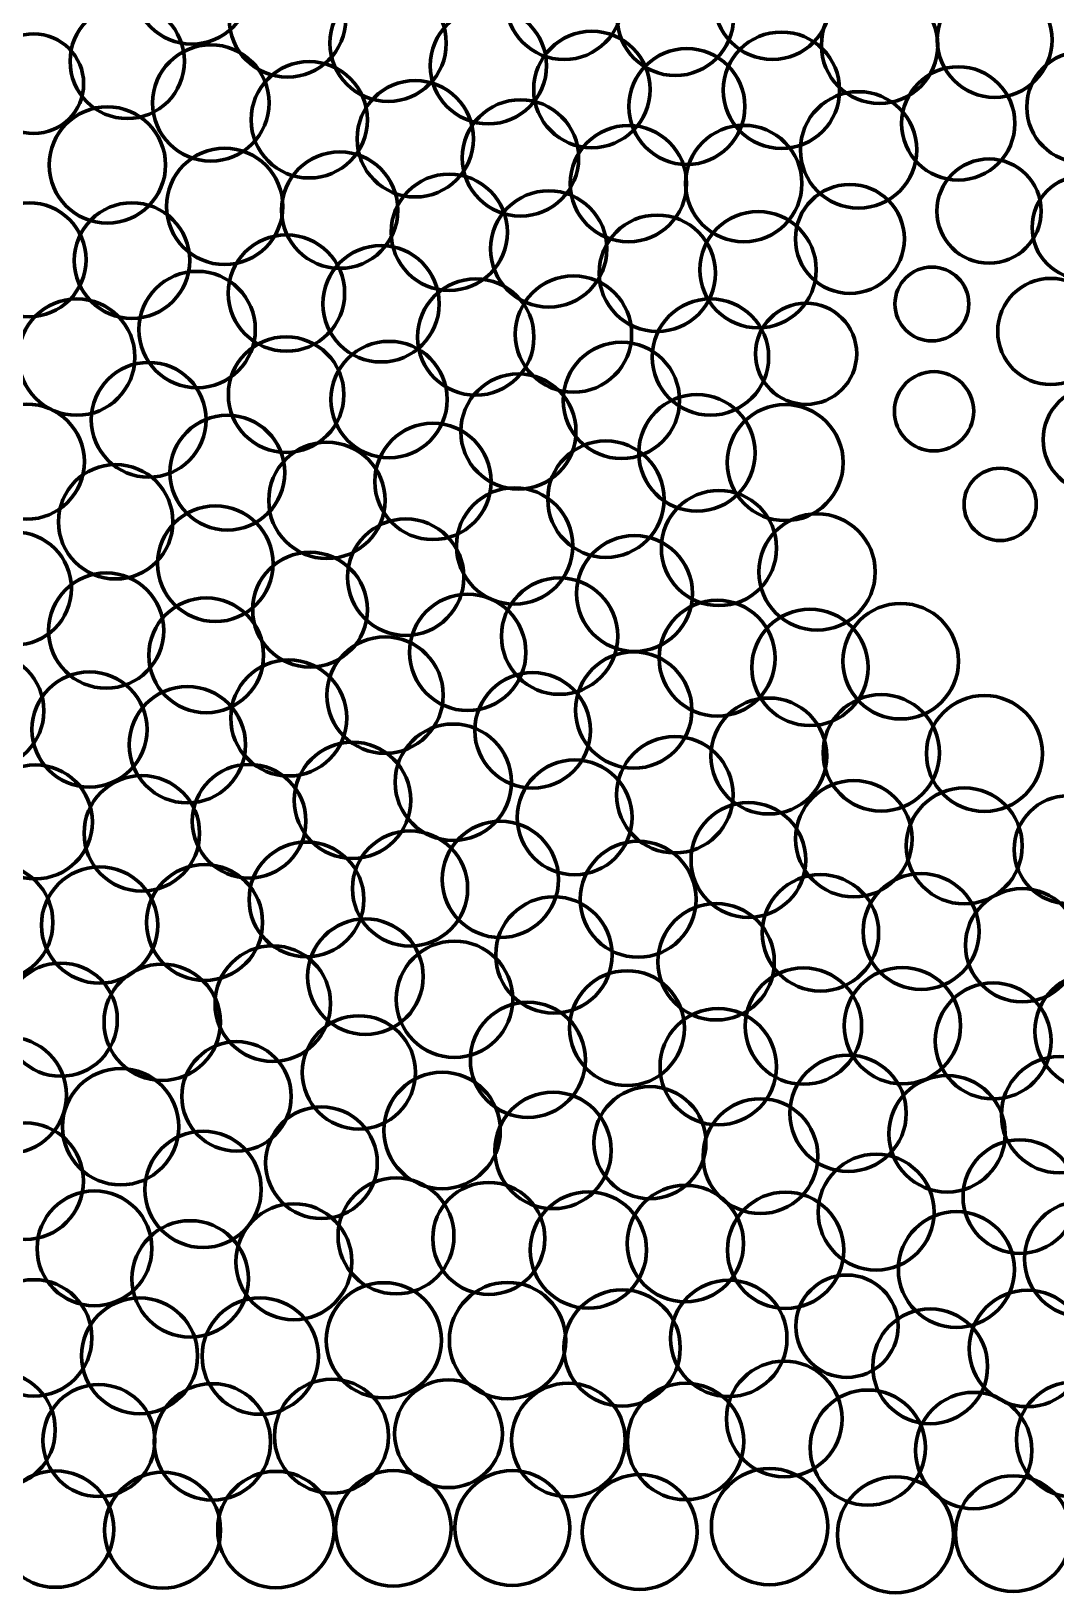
# Model space of a CAD drawing. Header units: inches. Extents: x 41 to 2959, y -2668 to -383.
# Drawn here: x 806 to 1166, y -2666 to -2118 of the extents above; entities that cross this region are included whole.
import ezdxf

# ---------------------------------------------------------------- set-up
doc = ezdxf.new("R2010")
doc.units = ezdxf.units.IN
doc.header["$MEASUREMENT"] = 0
doc.layers.add('Layer 1', color=7, linetype='Continuous')

# ---------------------------------------------------------------- blocks, each defined once
blk = doc.blocks.new('block 3')
at = {"layer": 'Layer 1', "color": 7, "lineweight": 70}
for points in [[(862.44, -2081.68), (873.72, -2081.68), (882.87, -2090.82), (882.87, -2102.11), (882.87, -2113.39), (873.72, -2122.54), (862.44, -2122.54), (851.16, -2122.54), (842.01, -2113.39), (842.01, -2102.11), (842.01, -2090.82), (851.16, -2081.68), (862.44, -2081.68)], [(993.15, -2087.13), (1004.43, -2087.13), (1013.58, -2096.28), (1013.58, -2107.56), (1013.58, -2118.84), (1004.43, -2127.99), (993.15, -2127.99), (981.86, -2127.99), (972.72, -2118.84), (972.72, -2107.56), (972.72, -2096.28), (981.86, -2087.13), (993.15, -2087.13)], [(1066.29, -2087.06), (1077.57, -2087.06), (1086.72, -2096.21), (1086.72, -2107.49), (1086.72, -2118.77), (1077.57, -2127.92), (1066.29, -2127.92), (1055.01, -2127.92), (1045.86, -2118.77), (1045.86, -2107.49), (1045.86, -2096.21), (1055.01, -2087.06), (1066.29, -2087.06)], [(896.01, -2093.32), (907.3, -2093.32), (916.44, -2102.46), (916.44, -2113.75), (916.44, -2125.03), (907.3, -2134.17), (896.01, -2134.17), (884.73, -2134.17), (875.58, -2125.03), (875.58, -2113.75), (875.58, -2102.46), (884.73, -2093.32), (896.01, -2093.32)], [(1032.21, -2092.74), (1043.49, -2092.74), (1052.64, -2101.89), (1052.64, -2113.17), (1052.64, -2124.45), (1043.49, -2133.6), (1032.21, -2133.6), (1020.93, -2133.6), (1011.78, -2124.45), (1011.78, -2113.17), (1011.78, -2101.89), (1020.93, -2092.74), (1032.21, -2092.74)], [(931.35, -2101.8), (942.63, -2101.8), (951.78, -2110.95), (951.78, -2122.23), (951.78, -2133.51), (942.63, -2142.66), (931.35, -2142.66), (920.07, -2142.66), (910.92, -2133.51), (910.92, -2122.23), (910.92, -2110.95), (920.07, -2101.8), (931.35, -2101.8)], [(1103.93, -2102.51), (1115.21, -2102.51), (1124.35, -2111.66), (1124.35, -2122.94), (1124.35, -2134.23), (1115.21, -2143.37), (1103.93, -2143.37), (1092.64, -2143.37), (1083.49, -2134.23), (1083.49, -2122.94), (1083.49, -2111.66), (1092.64, -2102.51), (1103.93, -2102.51)], [(1144.36, -2100.95), (1155.49, -2100.95), (1164.51, -2109.97), (1164.51, -2121.1), (1164.51, -2132.24), (1155.49, -2141.26), (1144.36, -2141.26), (1133.23, -2141.26), (1124.2, -2132.24), (1124.2, -2121.1), (1124.2, -2109.97), (1133.23, -2100.95), (1144.36, -2100.95)], [(839.75, -2108.5), (850.84, -2108.5), (859.83, -2117.5), (859.83, -2128.59), (859.83, -2139.68), (850.84, -2148.68), (839.75, -2148.68), (828.65, -2148.68), (819.66, -2139.68), (819.66, -2128.59), (819.66, -2117.5), (828.65, -2108.5), (839.75, -2108.5)], [(966.55, -2109.71), (977.84, -2109.71), (986.98, -2118.86), (986.98, -2130.14), (986.98, -2141.42), (977.84, -2150.57), (966.55, -2150.57), (955.27, -2150.57), (946.12, -2141.42), (946.12, -2130.14), (946.12, -2118.86), (955.27, -2109.71), (966.55, -2109.71)], [(806.94, -2118.99), (816.59, -2118.99), (824.42, -2126.82), (824.42, -2136.48), (824.42, -2146.13), (816.59, -2153.96), (806.94, -2153.96), (797.28, -2153.96), (789.45, -2146.13), (789.45, -2136.48), (789.45, -2126.82), (797.28, -2118.99), (806.94, -2118.99)], [(1002.9, -2118.06), (1014.18, -2118.06), (1023.33, -2127.21), (1023.33, -2138.49), (1023.33, -2149.78), (1014.18, -2158.92), (1002.9, -2158.92), (991.62, -2158.92), (982.47, -2149.78), (982.47, -2138.49), (982.47, -2127.21), (991.62, -2118.06), (1002.9, -2118.06)], [(1069.47, -2118.32), (1080.75, -2118.32), (1089.9, -2127.47), (1089.9, -2138.75), (1089.9, -2150.03), (1080.75, -2159.18), (1069.47, -2159.18), (1058.19, -2159.18), (1049.04, -2150.03), (1049.04, -2138.75), (1049.04, -2127.47), (1058.19, -2118.32), (1069.47, -2118.32)], [(869.09, -2122.8), (880.38, -2122.8), (889.52, -2131.94), (889.52, -2143.23), (889.52, -2154.51), (880.38, -2163.65), (869.09, -2163.65), (857.81, -2163.65), (848.66, -2154.51), (848.66, -2143.23), (848.66, -2131.94), (857.81, -2122.8), (869.09, -2122.8)], [(1036.27, -2124.12), (1047.51, -2124.12), (1056.63, -2133.23), (1056.63, -2144.48), (1056.63, -2155.73), (1047.51, -2164.84), (1036.27, -2164.84), (1025.02, -2164.84), (1015.91, -2155.73), (1015.91, -2144.48), (1015.91, -2133.23), (1025.02, -2124.12), (1036.27, -2124.12)], [(1175.11, -2125.19), (1185.86, -2125.19), (1194.58, -2133.91), (1194.58, -2144.66), (1194.58, -2155.42), (1185.86, -2164.13), (1175.11, -2164.13), (1164.35, -2164.13), (1155.64, -2155.42), (1155.64, -2144.66), (1155.64, -2133.91), (1164.35, -2125.19), (1175.11, -2125.19)], [(903.66, -2128.71), (914.94, -2128.71), (924.09, -2137.86), (924.09, -2149.14), (924.09, -2160.43), (914.94, -2169.57), (903.66, -2169.57), (892.37, -2169.57), (883.23, -2160.43), (883.23, -2149.14), (883.23, -2137.86), (892.37, -2128.71), (903.66, -2128.71)], [(1131.55, -2130.52), (1142.53, -2130.52), (1151.43, -2139.42), (1151.43, -2150.4), (1151.43, -2161.38), (1142.53, -2170.28), (1131.55, -2170.28), (1120.57, -2170.28), (1111.67, -2161.38), (1111.67, -2150.4), (1111.67, -2139.42), (1120.57, -2130.52), (1131.55, -2130.52)], [(940.87, -2135.38), (952.15, -2135.38), (961.3, -2144.53), (961.3, -2155.81), (961.3, -2167.1), (952.15, -2176.24), (940.87, -2176.24), (929.59, -2176.24), (920.44, -2167.1), (920.44, -2155.81), (920.44, -2144.53), (929.59, -2135.38), (940.87, -2135.38)], [(977.83, -2142.1), (989.11, -2142.1), (998.26, -2151.24), (998.26, -2162.53), (998.26, -2173.81), (989.11, -2182.95), (977.83, -2182.95), (966.55, -2182.95), (957.4, -2173.81), (957.4, -2162.53), (957.4, -2151.24), (966.55, -2142.1), (977.83, -2142.1)], [(1096.55, -2139.26), (1107.83, -2139.26), (1116.98, -2148.41), (1116.98, -2159.69), (1116.98, -2170.98), (1107.83, -2180.12), (1096.55, -2180.12), (1085.26, -2180.12), (1076.12, -2170.98), (1076.12, -2159.69), (1076.12, -2148.41), (1085.26, -2139.26), (1096.55, -2139.26)], [(832.76, -2144.57), (844.04, -2144.57), (853.19, -2153.72), (853.19, -2165), (853.19, -2176.28), (844.04, -2185.43), (832.76, -2185.43), (821.48, -2185.43), (812.33, -2176.28), (812.33, -2165), (812.33, -2153.72), (821.48, -2144.57), (832.76, -2144.57)], [(1015.73, -2151.12), (1027.01, -2151.12), (1036.16, -2160.27), (1036.16, -2171.55), (1036.16, -2182.83), (1027.01, -2191.97), (1015.73, -2191.97), (1004.44, -2191.97), (995.3, -2182.83), (995.3, -2171.55), (995.3, -2160.27), (1004.44, -2151.12), (1015.73, -2151.12)], [(1056.23, -2151.08), (1067.51, -2151.08), (1076.66, -2160.23), (1076.66, -2171.51), (1076.66, -2182.8), (1067.51, -2191.94), (1056.23, -2191.94), (1044.94, -2191.94), (1035.8, -2182.8), (1035.8, -2171.51), (1035.8, -2160.23), (1044.94, -2151.08), (1056.23, -2151.08)], [(873.96, -2159.09), (885.24, -2159.09), (894.39, -2168.24), (894.39, -2179.52), (894.39, -2190.8), (885.24, -2199.95), (873.96, -2199.95), (862.67, -2199.95), (853.53, -2190.8), (853.53, -2179.52), (853.53, -2168.24), (862.67, -2159.09), (873.96, -2159.09)], [(914.36, -2160.42), (925.64, -2160.42), (934.78, -2169.57), (934.78, -2180.85), (934.78, -2192.14), (925.64, -2201.28), (914.36, -2201.28), (903.08, -2201.28), (893.93, -2192.14), (893.93, -2180.85), (893.93, -2169.57), (903.08, -2160.42), (914.36, -2160.42)], [(1142.36, -2162.89), (1152.47, -2162.89), (1160.67, -2171.08), (1160.67, -2181.2), (1160.67, -2191.31), (1152.47, -2199.5), (1142.36, -2199.5), (1132.25, -2199.5), (1124.06, -2191.31), (1124.06, -2181.2), (1124.06, -2171.08), (1132.25, -2162.89), (1142.36, -2162.89)], [(952.82, -2168.19), (964.1, -2168.19), (973.25, -2177.34), (973.25, -2188.62), (973.25, -2199.9), (964.1, -2209.05), (952.82, -2209.05), (941.53, -2209.05), (932.39, -2199.9), (932.39, -2188.62), (932.39, -2177.34), (941.53, -2168.19), (952.82, -2168.19)], [(1175.65, -2168.73), (1185.69, -2168.73), (1193.82, -2176.86), (1193.82, -2186.9), (1193.82, -2196.93), (1185.69, -2205.07), (1175.65, -2205.07), (1165.61, -2205.07), (1157.48, -2196.93), (1157.48, -2186.9), (1157.48, -2176.86), (1165.61, -2168.73), (1175.65, -2168.73)], [(987.75, -2174.05), (999.04, -2174.05), (1008.18, -2183.2), (1008.18, -2194.48), (1008.18, -2205.76), (999.04, -2214.91), (987.75, -2214.91), (976.47, -2214.91), (967.32, -2205.76), (967.32, -2194.48), (967.32, -2183.2), (976.47, -2174.05), (987.75, -2174.05)], [(1093.5, -2171.82), (1104.06, -2171.82), (1112.63, -2180.39), (1112.63, -2190.95), (1112.63, -2201.52), (1104.06, -2210.08), (1093.5, -2210.08), (1082.94, -2210.08), (1074.37, -2201.52), (1074.37, -2190.95), (1074.37, -2180.39), (1082.94, -2171.82), (1093.5, -2171.82)], [(805.25, -2178.26), (816.31, -2178.26), (825.27, -2187.23), (825.27, -2198.28), (825.27, -2209.34), (816.31, -2218.3), (805.25, -2218.3), (794.2, -2218.3), (785.23, -2209.34), (785.23, -2198.28), (785.23, -2187.23), (794.2, -2178.26), (805.25, -2178.26)], [(841.4, -2178.26), (852.61, -2178.26), (861.69, -2187.34), (861.69, -2198.55), (861.69, -2209.76), (852.61, -2218.85), (841.4, -2218.85), (830.2, -2218.85), (821.11, -2209.76), (821.11, -2198.55), (821.11, -2187.34), (830.2, -2178.26), (841.4, -2178.26)], [(1061.26, -2181.33), (1072.54, -2181.33), (1081.69, -2190.48), (1081.69, -2201.76), (1081.69, -2213.04), (1072.54, -2222.19), (1061.26, -2222.19), (1049.98, -2222.19), (1040.83, -2213.04), (1040.83, -2201.76), (1040.83, -2190.48), (1049.98, -2181.33), (1061.26, -2181.33)], [(1025.86, -2182.58), (1037.14, -2182.58), (1046.29, -2191.72), (1046.29, -2203.01), (1046.29, -2214.29), (1037.14, -2223.44), (1025.86, -2223.44), (1014.58, -2223.44), (1005.43, -2214.29), (1005.43, -2203.01), (1005.43, -2191.72), (1014.58, -2182.58), (1025.86, -2182.58)], [(895.65, -2189.56), (906.94, -2189.56), (916.08, -2198.7), (916.08, -2209.98), (916.08, -2221.27), (906.94, -2230.41), (895.65, -2230.41), (884.37, -2230.41), (875.22, -2221.27), (875.22, -2209.98), (875.22, -2198.7), (884.37, -2189.56), (895.65, -2189.56)], [(928.87, -2193.31), (940.15, -2193.31), (949.3, -2202.45), (949.3, -2213.74), (949.3, -2225.02), (940.15, -2234.17), (928.87, -2234.17), (917.59, -2234.17), (908.44, -2225.02), (908.44, -2213.74), (908.44, -2202.45), (917.59, -2193.31), (928.87, -2193.31)], [(864.28, -2202.35), (875.56, -2202.35), (884.71, -2211.5), (884.71, -2222.79), (884.71, -2234.07), (875.56, -2243.21), (864.28, -2243.21), (853, -2243.21), (843.85, -2234.07), (843.85, -2222.79), (843.85, -2211.5), (853, -2202.35), (864.28, -2202.35)], [(996.45, -2203.94), (1007.73, -2203.94), (1016.87, -2213.09), (1016.87, -2224.37), (1016.87, -2235.65), (1007.73, -2244.8), (996.45, -2244.8), (985.16, -2244.8), (976.02, -2235.65), (976.02, -2224.37), (976.02, -2213.09), (985.16, -2203.94), (996.45, -2203.94)], [(1122.29, -2200.83), (1129.46, -2200.83), (1135.26, -2206.64), (1135.26, -2213.8), (1135.26, -2220.96), (1129.46, -2226.77), (1122.29, -2226.77), (1115.13, -2226.77), (1109.32, -2220.96), (1109.32, -2213.8), (1109.32, -2206.64), (1115.13, -2200.83), (1122.29, -2200.83)], [(962.13, -2204.99), (973.41, -2204.99), (982.56, -2214.13), (982.56, -2225.42), (982.56, -2236.7), (973.41, -2245.84), (962.13, -2245.84), (950.85, -2245.84), (941.7, -2236.7), (941.7, -2225.42), (941.7, -2214.13), (950.85, -2204.99), (962.13, -2204.99)], [(1164.05, -2204.8), (1174.35, -2204.8), (1182.69, -2213.15), (1182.69, -2223.45), (1182.69, -2233.75), (1174.35, -2242.1), (1164.05, -2242.1), (1153.75, -2242.1), (1145.4, -2233.75), (1145.4, -2223.45), (1145.4, -2213.15), (1153.75, -2204.8), (1164.05, -2204.8)], [(822.01, -2212.04), (833.29, -2212.04), (842.44, -2221.18), (842.44, -2232.46), (842.44, -2243.75), (833.29, -2252.89), (822.01, -2252.89), (810.73, -2252.89), (801.58, -2243.75), (801.58, -2232.46), (801.58, -2221.18), (810.73, -2212.04), (822.01, -2212.04)], [(1044.54, -2212), (1055.82, -2212), (1064.97, -2221.15), (1064.97, -2232.43), (1064.97, -2243.71), (1055.82, -2252.86), (1044.54, -2252.86), (1033.26, -2252.86), (1024.11, -2243.71), (1024.11, -2232.43), (1024.11, -2221.15), (1033.26, -2212), (1044.54, -2212)], [(1078.13, -2213.53), (1087.94, -2213.53), (1095.89, -2221.48), (1095.89, -2231.29), (1095.89, -2241.1), (1087.94, -2249.05), (1078.13, -2249.05), (1068.32, -2249.05), (1060.37, -2241.1), (1060.37, -2231.29), (1060.37, -2221.48), (1068.32, -2213.53), (1078.13, -2213.53)], [(895.53, -2225.33), (906.74, -2225.33), (915.82, -2234.41), (915.82, -2245.62), (915.82, -2256.83), (906.74, -2265.91), (895.53, -2265.91), (884.32, -2265.91), (875.24, -2256.83), (875.24, -2245.62), (875.24, -2234.41), (884.32, -2225.33), (895.53, -2225.33)], [(931.68, -2226.93), (942.96, -2226.93), (952.11, -2236.08), (952.11, -2247.36), (952.11, -2258.65), (942.96, -2267.79), (931.68, -2267.79), (920.4, -2267.79), (911.25, -2258.65), (911.25, -2247.36), (911.25, -2236.08), (920.4, -2226.93), (931.68, -2226.93)], [(1013.28, -2227.22), (1024.56, -2227.22), (1033.71, -2236.37), (1033.71, -2247.65), (1033.71, -2258.93), (1024.56, -2268.08), (1013.28, -2268.08), (1002, -2268.08), (992.85, -2258.93), (992.85, -2247.65), (992.85, -2236.37), (1002, -2227.22), (1013.28, -2227.22)], [(847.28, -2234.31), (858.41, -2234.31), (867.44, -2243.33), (867.44, -2254.46), (867.44, -2265.59), (858.41, -2274.62), (847.28, -2274.62), (836.15, -2274.62), (827.13, -2265.59), (827.13, -2254.46), (827.13, -2243.33), (836.15, -2234.31), (847.28, -2234.31)], [(977.1, -2238.36), (988.27, -2238.36), (997.32, -2247.42), (997.32, -2258.59), (997.32, -2269.76), (988.27, -2278.81), (977.1, -2278.81), (965.93, -2278.81), (956.87, -2269.76), (956.87, -2258.59), (956.87, -2247.42), (965.93, -2238.36), (977.1, -2238.36)], [(1123.04, -2237.54), (1130.73, -2237.54), (1136.97, -2243.77), (1136.97, -2251.46), (1136.97, -2259.16), (1130.73, -2265.39), (1123.04, -2265.39), (1115.35, -2265.39), (1109.11, -2259.16), (1109.11, -2251.46), (1109.11, -2243.77), (1115.35, -2237.54), (1123.04, -2237.54)], [(1039.8, -2245.64), (1051.08, -2245.64), (1060.23, -2254.79), (1060.23, -2266.07), (1060.23, -2277.36), (1051.08, -2286.51), (1039.8, -2286.51), (1028.52, -2286.51), (1019.37, -2277.36), (1019.37, -2266.07), (1019.37, -2254.79), (1028.52, -2245.64), (1039.8, -2245.64)], [(1180.1, -2242.71), (1190.44, -2242.71), (1198.82, -2251.09), (1198.82, -2261.43), (1198.82, -2271.76), (1190.44, -2280.14), (1180.1, -2280.14), (1169.77, -2280.14), (1161.39, -2271.76), (1161.39, -2261.43), (1161.39, -2251.09), (1169.77, -2242.71), (1180.1, -2242.71)], [(804.46, -2248.95), (815.63, -2248.95), (824.68, -2258), (824.68, -2269.17), (824.68, -2280.34), (815.63, -2289.39), (804.46, -2289.39), (793.29, -2289.39), (784.24, -2280.34), (784.24, -2269.17), (784.24, -2258), (793.29, -2248.95), (804.46, -2248.95)], [(874.91, -2252.86), (886.04, -2252.86), (895.06, -2261.89), (895.06, -2273.02), (895.06, -2284.15), (886.04, -2293.17), (874.91, -2293.17), (863.78, -2293.17), (854.75, -2284.15), (854.75, -2273.02), (854.75, -2261.89), (863.78, -2252.86), (874.91, -2252.86)], [(1070.8, -2249.15), (1082.05, -2249.15), (1091.16, -2258.27), (1091.16, -2269.51), (1091.16, -2280.76), (1082.05, -2289.87), (1070.8, -2289.87), (1059.56, -2289.87), (1050.44, -2280.76), (1050.44, -2269.51), (1050.44, -2258.27), (1059.56, -2249.15), (1070.8, -2249.15)], [(947.09, -2255.68), (958.38, -2255.68), (967.52, -2264.83), (967.52, -2276.11), (967.52, -2287.39), (958.38, -2296.54), (947.09, -2296.54), (935.81, -2296.54), (926.66, -2287.39), (926.66, -2276.11), (926.66, -2264.83), (935.81, -2255.68), (947.09, -2255.68)], [(909.85, -2262.34), (921.13, -2262.34), (930.28, -2271.49), (930.28, -2282.77), (930.28, -2294.05), (921.13, -2303.2), (909.85, -2303.2), (898.57, -2303.2), (889.42, -2294.05), (889.42, -2282.77), (889.42, -2271.49), (898.57, -2262.34), (909.85, -2262.34)], [(1007.82, -2261.91), (1019.1, -2261.91), (1028.25, -2271.06), (1028.25, -2282.34), (1028.25, -2293.62), (1019.1, -2302.77), (1007.82, -2302.77), (996.54, -2302.77), (987.39, -2293.62), (987.39, -2282.34), (987.39, -2271.06), (996.54, -2261.91), (1007.82, -2261.91)], [(835.68, -2270.19), (846.78, -2270.19), (855.77, -2279.18), (855.77, -2290.27), (855.77, -2301.37), (846.78, -2310.36), (835.68, -2310.36), (824.59, -2310.36), (815.6, -2301.37), (815.6, -2290.27), (815.6, -2279.18), (824.59, -2270.19), (835.68, -2270.19)], [(1146.28, -2271.46), (1153.29, -2271.46), (1158.97, -2277.15), (1158.97, -2284.16), (1158.97, -2291.17), (1153.29, -2296.86), (1146.28, -2296.86), (1139.27, -2296.86), (1133.58, -2291.17), (1133.58, -2284.16), (1133.58, -2277.15), (1139.27, -2271.46), (1146.28, -2271.46)], [(975.75, -2278.33), (987.04, -2278.33), (996.18, -2287.48), (996.18, -2298.76), (996.18, -2310.04), (987.04, -2319.19), (975.75, -2319.19), (964.47, -2319.19), (955.33, -2310.04), (955.33, -2298.76), (955.33, -2287.48), (964.47, -2278.33), (975.75, -2278.33)], [(1047.52, -2279.27), (1058.69, -2279.27), (1067.75, -2288.33), (1067.75, -2299.5), (1067.75, -2310.67), (1058.69, -2319.72), (1047.52, -2319.72), (1036.36, -2319.72), (1027.3, -2310.67), (1027.3, -2299.5), (1027.3, -2288.33), (1036.36, -2279.27), (1047.52, -2279.27)], [(870.69, -2284.72), (881.89, -2284.72), (890.98, -2293.8), (890.98, -2305.01), (890.98, -2316.21), (881.89, -2325.3), (870.69, -2325.3), (859.48, -2325.3), (850.39, -2316.21), (850.39, -2305.01), (850.39, -2293.8), (859.48, -2284.72), (870.69, -2284.72)], [(937.54, -2289.3), (948.82, -2289.3), (957.97, -2298.45), (957.97, -2309.73), (957.97, -2321.01), (948.82, -2330.16), (937.54, -2330.16), (926.26, -2330.16), (917.11, -2321.01), (917.11, -2309.73), (917.11, -2298.45), (926.26, -2289.3), (937.54, -2289.3)], [(1081.98, -2287.47), (1093.26, -2287.47), (1102.41, -2296.62), (1102.41, -2307.9), (1102.41, -2319.18), (1093.26, -2328.33), (1081.98, -2328.33), (1070.7, -2328.33), (1061.55, -2319.18), (1061.55, -2307.9), (1061.55, -2296.62), (1070.7, -2287.47), (1081.98, -2287.47)], [(800.32, -2293.89), (811.27, -2293.89), (820.14, -2302.76), (820.14, -2313.7), (820.14, -2324.64), (811.27, -2333.51), (800.32, -2333.51), (789.38, -2333.51), (780.51, -2324.64), (780.51, -2313.7), (780.51, -2302.76), (789.38, -2293.89), (800.32, -2293.89)], [(1017.89, -2295.11), (1029.13, -2295.11), (1038.25, -2304.22), (1038.25, -2315.47), (1038.25, -2326.71), (1029.13, -2335.83), (1017.89, -2335.83), (1006.65, -2335.83), (997.53, -2326.71), (997.53, -2315.47), (997.53, -2304.22), (1006.65, -2295.11), (1017.89, -2295.11)], [(903.94, -2300.99), (915.07, -2300.99), (924.1, -2310.01), (924.1, -2321.14), (924.1, -2332.28), (915.07, -2341.3), (903.94, -2341.3), (892.81, -2341.3), (883.79, -2332.28), (883.79, -2321.14), (883.79, -2310.01), (892.81, -2300.99), (903.94, -2300.99)], [(832.35, -2308.26), (843.52, -2308.26), (852.57, -2317.32), (852.57, -2328.49), (852.57, -2339.66), (843.52, -2348.71), (832.35, -2348.71), (821.18, -2348.71), (812.12, -2339.66), (812.12, -2328.49), (812.12, -2317.32), (821.18, -2308.26), (832.35, -2308.26)], [(991.56, -2310.01), (1002.85, -2310.01), (1011.99, -2319.15), (1011.99, -2330.44), (1011.99, -2341.72), (1002.85, -2350.86), (991.56, -2350.86), (980.28, -2350.86), (971.13, -2341.72), (971.13, -2330.44), (971.13, -2319.15), (980.28, -2310.01), (991.56, -2310.01)], [(867.48, -2317.01), (878.61, -2317.01), (887.63, -2326.04), (887.63, -2337.17), (887.63, -2348.3), (878.61, -2357.33), (867.48, -2357.33), (856.35, -2357.33), (847.32, -2348.3), (847.32, -2337.17), (847.32, -2326.04), (856.35, -2317.01), (867.48, -2317.01)], [(959.3, -2315.69), (970.58, -2315.69), (979.73, -2324.84), (979.73, -2336.12), (979.73, -2347.41), (970.58, -2356.55), (959.3, -2356.55), (948.02, -2356.55), (938.87, -2347.41), (938.87, -2336.12), (938.87, -2324.84), (948.02, -2315.69), (959.3, -2315.69)], [(1046.89, -2317.8), (1058.13, -2317.8), (1067.25, -2326.91), (1067.25, -2338.16), (1067.25, -2349.4), (1058.13, -2358.52), (1046.89, -2358.52), (1035.64, -2358.52), (1026.52, -2349.4), (1026.52, -2338.16), (1026.52, -2326.91), (1035.64, -2317.8), (1046.89, -2317.8)], [(1111.36, -2318.94), (1122.56, -2318.94), (1131.65, -2328.02), (1131.65, -2339.23), (1131.65, -2350.44), (1122.56, -2359.52), (1111.36, -2359.52), (1100.15, -2359.52), (1091.06, -2350.44), (1091.06, -2339.23), (1091.06, -2328.02), (1100.15, -2318.94), (1111.36, -2318.94)], [(1079.49, -2320.98), (1090.77, -2320.98), (1099.92, -2330.13), (1099.92, -2341.42), (1099.92, -2352.7), (1090.77, -2361.85), (1079.49, -2361.85), (1068.21, -2361.85), (1059.06, -2352.7), (1059.06, -2341.42), (1059.06, -2330.13), (1068.21, -2320.98), (1079.49, -2320.98)], [(930.28, -2330.72), (941.57, -2330.72), (950.71, -2339.87), (950.71, -2351.15), (950.71, -2362.43), (941.57, -2371.58), (930.28, -2371.58), (919, -2371.58), (909.85, -2362.43), (909.85, -2351.15), (909.85, -2339.87), (919, -2330.72), (930.28, -2330.72)], [(790.32, -2336.49), (801.45, -2336.49), (810.47, -2345.52), (810.47, -2356.65), (810.47, -2367.78), (801.45, -2376.8), (790.32, -2376.8), (779.19, -2376.8), (770.16, -2367.78), (770.16, -2356.65), (770.16, -2345.52), (779.19, -2336.49), (790.32, -2336.49)], [(896.44, -2338.81), (907.68, -2338.81), (916.8, -2347.93), (916.8, -2359.17), (916.8, -2370.42), (907.68, -2379.53), (896.44, -2379.53), (885.19, -2379.53), (876.08, -2370.42), (876.08, -2359.17), (876.08, -2347.93), (885.19, -2338.81), (896.44, -2338.81)], [(1017.58, -2335.95), (1028.87, -2335.95), (1038.01, -2345.1), (1038.01, -2356.38), (1038.01, -2367.66), (1028.87, -2376.81), (1017.58, -2376.81), (1006.3, -2376.81), (997.15, -2367.66), (997.15, -2356.38), (997.15, -2345.1), (1006.3, -2335.95), (1017.58, -2335.95)], [(826.48, -2342.98), (837.65, -2342.98), (846.7, -2352.04), (846.7, -2363.21), (846.7, -2374.38), (837.65, -2383.43), (826.48, -2383.43), (815.31, -2383.43), (806.26, -2374.38), (806.26, -2363.21), (806.26, -2352.04), (815.31, -2342.98), (826.48, -2342.98)], [(982.08, -2343.23), (993.29, -2343.23), (1002.38, -2352.31), (1002.38, -2363.52), (1002.38, -2374.73), (993.29, -2383.81), (982.08, -2383.81), (970.88, -2383.81), (961.79, -2374.73), (961.79, -2363.52), (961.79, -2352.31), (970.88, -2343.23), (982.08, -2343.23)], [(860.86, -2348.15), (872.14, -2348.15), (881.28, -2357.29), (881.28, -2368.58), (881.28, -2379.86), (872.14, -2389), (860.86, -2389), (849.57, -2389), (840.43, -2379.86), (840.43, -2368.58), (840.43, -2357.29), (849.57, -2348.15), (860.86, -2348.15)], [(1065.04, -2352.16), (1076.29, -2352.16), (1085.4, -2361.27), (1085.4, -2372.52), (1085.4, -2383.76), (1076.29, -2392.88), (1065.04, -2392.88), (1053.79, -2392.88), (1044.68, -2383.76), (1044.68, -2372.52), (1044.68, -2361.27), (1053.79, -2352.16), (1065.04, -2352.16)], [(1104.51, -2350.98), (1115.79, -2350.98), (1124.94, -2360.12), (1124.94, -2371.41), (1124.94, -2382.69), (1115.79, -2391.84), (1104.51, -2391.84), (1093.23, -2391.84), (1084.08, -2382.69), (1084.08, -2371.41), (1084.08, -2360.12), (1093.23, -2350.98), (1104.51, -2350.98)], [(1140.74, -2351.26), (1151.99, -2351.26), (1161.1, -2360.38), (1161.1, -2371.62), (1161.1, -2382.87), (1151.99, -2391.98), (1140.74, -2391.98), (1129.5, -2391.98), (1120.38, -2382.87), (1120.38, -2371.62), (1120.38, -2360.38), (1129.5, -2351.26), (1140.74, -2351.26)], [(954.22, -2361.29), (965.51, -2361.29), (974.65, -2370.43), (974.65, -2381.72), (974.65, -2393), (965.51, -2402.14), (954.22, -2402.14), (942.94, -2402.14), (933.79, -2393), (933.79, -2381.72), (933.79, -2370.43), (942.94, -2361.29), (954.22, -2361.29)], [(918.84, -2367.64), (930.12, -2367.64), (939.27, -2376.79), (939.27, -2388.07), (939.27, -2399.36), (930.12, -2408.5), (918.84, -2408.5), (907.55, -2408.5), (898.41, -2399.36), (898.41, -2388.07), (898.41, -2376.79), (907.55, -2367.64), (918.84, -2367.64)], [(1032.03, -2365.7), (1043.32, -2365.7), (1052.46, -2374.85), (1052.46, -2386.13), (1052.46, -2397.42), (1043.32, -2406.56), (1032.03, -2406.56), (1020.75, -2406.56), (1011.6, -2397.42), (1011.6, -2386.13), (1011.6, -2374.85), (1020.75, -2365.7), (1032.03, -2365.7)], [(996.84, -2373.92), (1007.97, -2373.92), (1016.99, -2382.95), (1016.99, -2394.08), (1016.99, -2405.21), (1007.97, -2414.24), (996.84, -2414.24), (985.71, -2414.24), (976.68, -2405.21), (976.68, -2394.08), (976.68, -2382.95), (985.71, -2373.92), (996.84, -2373.92)], [(807.47, -2375.63), (818.53, -2375.63), (827.49, -2384.59), (827.49, -2395.65), (827.49, -2406.71), (818.53, -2415.67), (807.47, -2415.67), (796.42, -2415.67), (787.46, -2406.71), (787.46, -2395.65), (787.46, -2384.59), (796.42, -2375.63), (807.47, -2375.63)], [(844.86, -2379.37), (856.07, -2379.37), (865.15, -2388.45), (865.15, -2399.66), (865.15, -2410.87), (856.07, -2419.95), (844.86, -2419.95), (833.65, -2419.95), (824.57, -2410.87), (824.57, -2399.66), (824.57, -2388.45), (833.65, -2379.37), (844.86, -2379.37)], [(882.53, -2375.46), (893.55, -2375.46), (902.48, -2384.39), (902.48, -2395.41), (902.48, -2406.43), (893.55, -2415.36), (882.53, -2415.36), (871.51, -2415.36), (862.58, -2406.43), (862.58, -2395.41), (862.58, -2384.39), (871.51, -2375.46), (882.53, -2375.46)], [(1094.89, -2381.14), (1106.17, -2381.14), (1115.32, -2390.29), (1115.32, -2401.57), (1115.32, -2412.85), (1106.17, -2422), (1094.89, -2422), (1083.6, -2422), (1074.46, -2412.85), (1074.46, -2401.57), (1074.46, -2390.29), (1083.6, -2381.14), (1094.89, -2381.14)], [(1133.67, -2383.73), (1144.92, -2383.73), (1154.03, -2392.85), (1154.03, -2404.09), (1154.03, -2415.34), (1144.92, -2424.45), (1133.67, -2424.45), (1122.43, -2424.45), (1113.31, -2415.34), (1113.31, -2404.09), (1113.31, -2392.85), (1122.43, -2383.73), (1133.67, -2383.73)], [(1057.87, -2388.88), (1069.01, -2388.88), (1078.03, -2397.9), (1078.03, -2409.04), (1078.03, -2420.17), (1069.01, -2429.19), (1057.87, -2429.19), (1046.74, -2429.19), (1037.72, -2420.17), (1037.72, -2409.04), (1037.72, -2397.9), (1046.74, -2388.88), (1057.87, -2388.88)], [(1170.13, -2386.47), (1180.58, -2386.47), (1189.06, -2394.94), (1189.06, -2405.39), (1189.06, -2415.85), (1180.58, -2424.32), (1170.13, -2424.32), (1159.68, -2424.32), (1151.21, -2415.85), (1151.21, -2405.39), (1151.21, -2394.94), (1159.68, -2386.47), (1170.13, -2386.47)], [(970.76, -2395.41), (982.05, -2395.41), (991.19, -2404.56), (991.19, -2415.84), (991.19, -2427.13), (982.05, -2436.27), (970.76, -2436.27), (959.48, -2436.27), (950.33, -2427.13), (950.33, -2415.84), (950.33, -2404.56), (959.48, -2395.41), (970.76, -2395.41)], [(939.05, -2398.82), (950.22, -2398.82), (959.28, -2407.88), (959.28, -2419.05), (959.28, -2430.22), (950.22, -2439.27), (939.05, -2439.27), (927.88, -2439.27), (918.83, -2430.22), (918.83, -2419.05), (918.83, -2407.88), (927.88, -2398.82), (939.05, -2398.82)], [(902.68, -2402.72), (913.81, -2402.72), (922.84, -2411.74), (922.84, -2422.87), (922.84, -2434), (913.81, -2443.03), (902.68, -2443.03), (891.55, -2443.03), (882.52, -2434), (882.52, -2422.87), (882.52, -2411.74), (891.55, -2402.72), (902.68, -2402.72)], [(1019.15, -2402.46), (1030.39, -2402.46), (1039.51, -2411.58), (1039.51, -2422.82), (1039.51, -2434.07), (1030.39, -2443.18), (1019.15, -2443.18), (1007.9, -2443.18), (998.79, -2434.07), (998.79, -2422.82), (998.79, -2411.58), (1007.9, -2402.46), (1019.15, -2402.46)], [(793.22, -2410.52), (804.51, -2410.52), (813.65, -2419.66), (813.65, -2430.94), (813.65, -2442.23), (804.51, -2451.37), (793.22, -2451.37), (781.94, -2451.37), (772.79, -2442.23), (772.79, -2430.94), (772.79, -2419.66), (781.94, -2410.52), (793.22, -2410.52)], [(830.05, -2411.45), (841.33, -2411.45), (850.48, -2420.59), (850.48, -2431.88), (850.48, -2443.16), (841.33, -2452.3), (830.05, -2452.3), (818.77, -2452.3), (809.62, -2443.16), (809.62, -2431.88), (809.62, -2420.59), (818.77, -2411.45), (830.05, -2411.45)], [(866.92, -2410.62), (878.16, -2410.62), (887.28, -2419.74), (887.28, -2430.98), (887.28, -2442.23), (878.16, -2451.34), (866.92, -2451.34), (855.67, -2451.34), (846.56, -2442.23), (846.56, -2430.98), (846.56, -2419.74), (855.67, -2410.62), (866.92, -2410.62)], [(1083.17, -2414.18), (1094.45, -2414.18), (1103.6, -2423.33), (1103.6, -2434.61), (1103.6, -2445.89), (1094.45, -2455.04), (1083.17, -2455.04), (1071.88, -2455.04), (1062.74, -2445.89), (1062.74, -2434.61), (1062.74, -2423.33), (1071.88, -2414.18), (1083.17, -2414.18)], [(1118.51, -2413.78), (1129.75, -2413.78), (1138.87, -2422.89), (1138.87, -2434.14), (1138.87, -2445.38), (1129.75, -2454.5), (1118.51, -2454.5), (1107.26, -2454.5), (1098.15, -2445.38), (1098.15, -2434.14), (1098.15, -2422.89), (1107.26, -2413.78), (1118.51, -2413.78)], [(989.56, -2421.94), (1000.84, -2421.94), (1009.99, -2431.08), (1009.99, -2442.37), (1009.99, -2453.65), (1000.84, -2462.8), (989.56, -2462.8), (978.27, -2462.8), (969.13, -2453.65), (969.13, -2442.37), (969.13, -2431.08), (978.27, -2421.94), (989.56, -2421.94)], [(1153.97, -2419.08), (1164.95, -2419.08), (1173.85, -2427.98), (1173.85, -2438.96), (1173.85, -2449.94), (1164.95, -2458.85), (1153.97, -2458.85), (1142.99, -2458.85), (1134.09, -2449.94), (1134.09, -2438.96), (1134.09, -2427.98), (1142.99, -2419.08), (1153.97, -2419.08)], [(1046.53, -2424.35), (1057.81, -2424.35), (1066.96, -2433.5), (1066.96, -2444.78), (1066.96, -2456.07), (1057.81, -2465.21), (1046.53, -2465.21), (1035.25, -2465.21), (1026.1, -2456.07), (1026.1, -2444.78), (1026.1, -2433.5), (1035.25, -2424.35), (1046.53, -2424.35)], [(923.37, -2429.68), (934.58, -2429.68), (943.67, -2438.77), (943.67, -2449.98), (943.67, -2461.19), (934.58, -2470.27), (923.37, -2470.27), (912.17, -2470.27), (903.08, -2461.19), (903.08, -2449.98), (903.08, -2438.77), (912.17, -2429.68), (923.37, -2429.68)], [(890.85, -2439.14), (902.06, -2439.14), (911.14, -2448.23), (911.14, -2459.44), (911.14, -2470.64), (902.06, -2479.73), (890.85, -2479.73), (879.64, -2479.73), (870.56, -2470.64), (870.56, -2459.44), (870.56, -2448.23), (879.64, -2439.14), (890.85, -2439.14)], [(954.66, -2437.5), (965.94, -2437.5), (975.09, -2446.65), (975.09, -2457.94), (975.09, -2469.22), (965.94, -2478.37), (954.66, -2478.37), (943.38, -2478.37), (934.23, -2469.22), (934.23, -2457.94), (934.23, -2446.65), (943.38, -2437.5), (954.66, -2437.5)], [(816.37, -2445.22), (827.35, -2445.22), (836.25, -2454.12), (836.25, -2465.1), (836.25, -2476.08), (827.35, -2484.98), (816.37, -2484.98), (805.39, -2484.98), (796.49, -2476.08), (796.49, -2465.1), (796.49, -2454.12), (805.39, -2445.22), (816.37, -2445.22)], [(852.01, -2445.59), (863.3, -2445.59), (872.44, -2454.73), (872.44, -2466.01), (872.44, -2477.3), (863.3, -2486.44), (852.01, -2486.44), (840.73, -2486.44), (831.58, -2477.3), (831.58, -2466.01), (831.58, -2454.73), (840.73, -2445.59), (852.01, -2445.59)], [(1015.24, -2447.91), (1026.37, -2447.91), (1035.4, -2456.94), (1035.4, -2468.07), (1035.4, -2479.2), (1026.37, -2488.23), (1015.24, -2488.23), (1004.11, -2488.23), (995.08, -2479.2), (995.08, -2468.07), (995.08, -2456.94), (1004.11, -2447.91), (1015.24, -2447.91)], [(1077.2, -2446.94), (1088.48, -2446.94), (1097.63, -2456.08), (1097.63, -2467.36), (1097.63, -2478.65), (1088.48, -2487.79), (1077.2, -2487.79), (1065.92, -2487.79), (1056.77, -2478.65), (1056.77, -2467.36), (1056.77, -2456.08), (1065.92, -2446.94), (1077.2, -2446.94)], [(1111.93, -2446.79), (1123.21, -2446.79), (1132.36, -2455.94), (1132.36, -2467.22), (1132.36, -2478.51), (1123.21, -2487.66), (1111.93, -2487.66), (1100.64, -2487.66), (1091.5, -2478.51), (1091.5, -2467.22), (1091.5, -2455.94), (1100.64, -2446.79), (1111.93, -2446.79)], [(1178.88, -2448.71), (1190.17, -2448.71), (1199.31, -2457.86), (1199.31, -2469.14), (1199.31, -2480.43), (1190.17, -2489.57), (1178.88, -2489.57), (1167.6, -2489.57), (1158.45, -2480.43), (1158.45, -2469.14), (1158.45, -2457.86), (1167.6, -2448.71), (1178.88, -2448.71)], [(1143.82, -2452.21), (1155.06, -2452.21), (1164.18, -2461.32), (1164.18, -2472.57), (1164.18, -2483.81), (1155.06, -2492.93), (1143.82, -2492.93), (1132.57, -2492.93), (1123.45, -2483.81), (1123.45, -2472.57), (1123.45, -2461.32), (1132.57, -2452.21), (1143.82, -2452.21)], [(980.44, -2458.97), (991.61, -2458.97), (1000.66, -2468.02), (1000.66, -2479.19), (1000.66, -2490.36), (991.61, -2499.41), (980.44, -2499.41), (969.27, -2499.41), (960.22, -2490.36), (960.22, -2479.19), (960.22, -2468.02), (969.27, -2458.97), (980.44, -2458.97)], [(1047.26, -2461.18), (1058.54, -2461.18), (1067.69, -2470.32), (1067.69, -2481.61), (1067.69, -2492.89), (1058.54, -2502.04), (1047.26, -2502.04), (1035.97, -2502.04), (1026.83, -2492.89), (1026.83, -2481.61), (1026.83, -2470.32), (1035.97, -2461.18), (1047.26, -2461.18)], [(921.07, -2463.72), (932.05, -2463.72), (940.95, -2472.62), (940.95, -2483.6), (940.95, -2494.59), (932.05, -2503.49), (921.07, -2503.49), (910.09, -2503.49), (901.19, -2494.59), (901.19, -2483.6), (901.19, -2472.62), (910.09, -2463.72), (921.07, -2463.72)], [(797.96, -2471.19), (809.24, -2471.19), (818.39, -2480.33), (818.39, -2491.62), (818.39, -2502.9), (809.24, -2512.04), (797.96, -2512.04), (786.67, -2512.04), (777.53, -2502.9), (777.53, -2491.62), (777.53, -2480.33), (786.67, -2471.19), (797.96, -2471.19)], [(878.09, -2472.82), (888.7, -2472.82), (897.29, -2481.41), (897.29, -2492.02), (897.29, -2502.62), (888.7, -2511.22), (878.09, -2511.22), (867.49, -2511.22), (858.9, -2502.62), (858.9, -2492.02), (858.9, -2481.41), (867.49, -2472.82), (878.09, -2472.82)], [(1092.86, -2477.54), (1104.15, -2477.54), (1113.29, -2486.68), (1113.29, -2497.97), (1113.29, -2509.25), (1104.15, -2518.39), (1092.86, -2518.39), (1081.58, -2518.39), (1072.43, -2509.25), (1072.43, -2497.97), (1072.43, -2486.68), (1081.58, -2477.54), (1092.86, -2477.54)], [(1167.13, -2478.05), (1178.42, -2478.05), (1187.56, -2487.2), (1187.56, -2498.48), (1187.56, -2509.76), (1178.42, -2518.91), (1167.13, -2518.91), (1155.85, -2518.91), (1146.7, -2509.76), (1146.7, -2498.48), (1146.7, -2487.2), (1155.85, -2478.05), (1167.13, -2478.05)], [(837.43, -2482.27), (848.71, -2482.27), (857.86, -2491.42), (857.86, -2502.7), (857.86, -2513.99), (848.71, -2523.13), (837.43, -2523.13), (826.14, -2523.13), (817, -2513.99), (817, -2502.7), (817, -2491.42), (826.14, -2482.27), (837.43, -2482.27)], [(950.32, -2483.58), (961.61, -2483.58), (970.75, -2492.72), (970.75, -2504.01), (970.75, -2515.29), (961.61, -2524.44), (950.32, -2524.44), (939.04, -2524.44), (929.89, -2515.29), (929.89, -2504.01), (929.89, -2492.72), (939.04, -2483.58), (950.32, -2483.58)], [(1023.3, -2488.6), (1034.17, -2488.6), (1042.97, -2497.41), (1042.97, -2508.28), (1042.97, -2519.14), (1034.17, -2527.95), (1023.3, -2527.95), (1012.43, -2527.95), (1003.62, -2519.14), (1003.62, -2508.28), (1003.62, -2497.41), (1012.43, -2488.6), (1023.3, -2488.6)], [(1127.63, -2484.75), (1138.91, -2484.75), (1148.06, -2493.89), (1148.06, -2505.18), (1148.06, -2516.46), (1138.91, -2525.61), (1127.63, -2525.61), (1116.35, -2525.61), (1107.2, -2516.46), (1107.2, -2505.18), (1107.2, -2493.89), (1116.35, -2484.75), (1127.63, -2484.75)], [(989.27, -2490.59), (1000.55, -2490.59), (1009.69, -2499.74), (1009.69, -2511.02), (1009.69, -2522.3), (1000.55, -2531.45), (989.27, -2531.45), (977.98, -2531.45), (968.84, -2522.3), (968.84, -2511.02), (968.84, -2499.74), (977.98, -2490.59), (989.27, -2490.59)], [(1062.09, -2492.85), (1073.22, -2492.85), (1082.25, -2501.87), (1082.25, -2513), (1082.25, -2524.13), (1073.22, -2533.16), (1062.09, -2533.16), (1050.96, -2533.16), (1041.94, -2524.13), (1041.94, -2513), (1041.94, -2501.87), (1050.96, -2492.85), (1062.09, -2492.85)], [(907.94, -2495.73), (918.77, -2495.73), (927.55, -2504.51), (927.55, -2515.34), (927.55, -2526.17), (918.77, -2534.95), (907.94, -2534.95), (897.11, -2534.95), (888.33, -2526.17), (888.33, -2515.34), (888.33, -2504.51), (897.11, -2495.73), (907.94, -2495.73)], [(803.95, -2501.38), (815.24, -2501.38), (824.38, -2510.53), (824.38, -2521.81), (824.38, -2533.09), (815.24, -2542.24), (803.95, -2542.24), (792.67, -2542.24), (783.52, -2533.09), (783.52, -2521.81), (783.52, -2510.53), (792.67, -2501.38), (803.95, -2501.38)], [(866.36, -2504.26), (877.64, -2504.26), (886.79, -2513.4), (886.79, -2524.68), (886.79, -2535.97), (877.64, -2545.11), (866.36, -2545.11), (855.08, -2545.11), (845.93, -2535.97), (845.93, -2524.68), (845.93, -2513.4), (855.08, -2504.26), (866.36, -2504.26)], [(1153.18, -2507.28), (1164.2, -2507.28), (1173.13, -2516.21), (1173.13, -2527.23), (1173.13, -2538.25), (1164.2, -2547.18), (1153.18, -2547.18), (1142.16, -2547.18), (1133.23, -2538.25), (1133.23, -2527.23), (1133.23, -2516.21), (1142.16, -2507.28), (1153.18, -2507.28)], [(1102.7, -2512.3), (1113.95, -2512.3), (1123.06, -2521.41), (1123.06, -2532.66), (1123.06, -2543.9), (1113.95, -2553.01), (1102.7, -2553.01), (1091.46, -2553.01), (1082.34, -2543.9), (1082.34, -2532.66), (1082.34, -2521.41), (1091.46, -2512.3), (1102.7, -2512.3)], [(934.12, -2520.68), (945.37, -2520.68), (954.48, -2529.8), (954.48, -2541.04), (954.48, -2552.29), (945.37, -2561.4), (934.12, -2561.4), (922.88, -2561.4), (913.76, -2552.29), (913.76, -2541.04), (913.76, -2529.8), (922.88, -2520.68), (934.12, -2520.68)], [(828.23, -2525.25), (839.36, -2525.25), (848.39, -2534.28), (848.39, -2545.41), (848.39, -2556.54), (839.36, -2565.56), (828.23, -2565.56), (817.1, -2565.56), (808.08, -2556.54), (808.08, -2545.41), (808.08, -2534.28), (817.1, -2525.25), (828.23, -2525.25)], [(966.71, -2522.23), (977.57, -2522.23), (986.38, -2531.04), (986.38, -2541.91), (986.38, -2552.77), (977.57, -2561.58), (966.71, -2561.58), (955.84, -2561.58), (947.03, -2552.77), (947.03, -2541.91), (947.03, -2531.04), (955.84, -2522.23), (966.71, -2522.23)], [(1001.66, -2525.55), (1012.94, -2525.55), (1022.09, -2534.7), (1022.09, -2545.98), (1022.09, -2557.26), (1012.94, -2566.41), (1001.66, -2566.41), (990.38, -2566.41), (981.23, -2557.26), (981.23, -2545.98), (981.23, -2534.7), (990.38, -2525.55), (1001.66, -2525.55)], [(1035.73, -2523.27), (1047.02, -2523.27), (1056.16, -2532.42), (1056.16, -2543.71), (1056.16, -2554.99), (1047.02, -2564.13), (1035.73, -2564.13), (1024.45, -2564.13), (1015.3, -2554.99), (1015.3, -2543.71), (1015.3, -2532.42), (1024.45, -2523.27), (1035.73, -2523.27)], [(1070.93, -2525.63), (1082.21, -2525.63), (1091.36, -2534.78), (1091.36, -2546.06), (1091.36, -2557.34), (1082.21, -2566.49), (1070.93, -2566.49), (1059.65, -2566.49), (1050.5, -2557.34), (1050.5, -2546.06), (1050.5, -2534.78), (1059.65, -2525.63), (1070.93, -2525.63)], [(898.27, -2529.72), (909.51, -2529.72), (918.63, -2538.84), (918.63, -2550.08), (918.63, -2561.33), (909.51, -2570.44), (898.27, -2570.44), (887.02, -2570.44), (877.9, -2561.33), (877.9, -2550.08), (877.9, -2538.84), (887.02, -2529.72), (898.27, -2529.72)], [(1130.88, -2532.46), (1142.13, -2532.46), (1151.25, -2541.57), (1151.25, -2552.82), (1151.25, -2564.06), (1142.13, -2573.18), (1130.88, -2573.18), (1119.64, -2573.18), (1110.52, -2564.06), (1110.52, -2552.82), (1110.52, -2541.57), (1119.64, -2532.46), (1130.88, -2532.46)], [(1175.13, -2528.8), (1186.34, -2528.8), (1195.42, -2537.88), (1195.42, -2549.09), (1195.42, -2560.3), (1186.34, -2569.38), (1175.13, -2569.38), (1163.92, -2569.38), (1154.84, -2560.3), (1154.84, -2549.09), (1154.84, -2537.88), (1163.92, -2528.8), (1175.13, -2528.8)], [(861.84, -2535.68), (873.13, -2535.68), (882.27, -2544.83), (882.27, -2556.11), (882.27, -2567.4), (873.13, -2576.54), (861.84, -2576.54), (850.56, -2576.54), (841.41, -2567.4), (841.41, -2556.11), (841.41, -2544.83), (850.56, -2535.68), (861.84, -2535.68)], [(1092.46, -2554.76), (1102.38, -2554.76), (1110.42, -2562.81), (1110.42, -2572.73), (1110.42, -2582.65), (1102.38, -2590.69), (1092.46, -2590.69), (1082.53, -2590.69), (1074.49, -2582.65), (1074.49, -2572.73), (1074.49, -2562.81), (1082.53, -2554.76), (1092.46, -2554.76)], [(806.91, -2556.4), (818.19, -2556.4), (827.34, -2565.55), (827.34, -2576.83), (827.34, -2588.11), (818.19, -2597.26), (806.91, -2597.26), (795.63, -2597.26), (786.48, -2588.11), (786.48, -2576.83), (786.48, -2565.55), (795.63, -2556.4), (806.91, -2556.4)], [(929.85, -2557.45), (941.02, -2557.45), (950.07, -2566.5), (950.07, -2577.67), (950.07, -2588.84), (941.02, -2597.9), (929.85, -2597.9), (918.68, -2597.9), (909.63, -2588.84), (909.63, -2577.67), (909.63, -2566.5), (918.68, -2557.45), (929.85, -2557.45)], [(973.28, -2557.34), (984.56, -2557.34), (993.71, -2566.49), (993.71, -2577.77), (993.71, -2589.06), (984.56, -2598.2), (973.28, -2598.2), (961.99, -2598.2), (952.85, -2589.06), (952.85, -2577.77), (952.85, -2566.49), (961.99, -2557.34), (973.28, -2557.34)], [(1013.52, -2559.94), (1024.81, -2559.94), (1033.95, -2569.09), (1033.95, -2580.37), (1033.95, -2591.65), (1024.81, -2600.8), (1013.52, -2600.8), (1002.24, -2600.8), (993.09, -2591.65), (993.09, -2580.37), (993.09, -2569.09), (1002.24, -2559.94), (1013.52, -2559.94)], [(1050.98, -2556.58), (1062.27, -2556.58), (1071.41, -2565.73), (1071.41, -2577.01), (1071.41, -2588.29), (1062.27, -2597.44), (1050.98, -2597.44), (1039.7, -2597.44), (1030.55, -2588.29), (1030.55, -2577.01), (1030.55, -2565.73), (1039.7, -2556.58), (1050.98, -2556.58)], [(1155.84, -2560.12), (1167.12, -2560.12), (1176.27, -2569.26), (1176.27, -2580.55), (1176.27, -2591.83), (1167.12, -2600.98), (1155.84, -2600.98), (1144.56, -2600.98), (1135.41, -2591.83), (1135.41, -2580.55), (1135.41, -2569.26), (1144.56, -2560.12), (1155.84, -2560.12)], [(844.09, -2562.78), (855.34, -2562.78), (864.45, -2571.9), (864.45, -2583.14), (864.45, -2594.39), (855.34, -2603.5), (844.09, -2603.5), (832.85, -2603.5), (823.73, -2594.39), (823.73, -2583.14), (823.73, -2571.9), (832.85, -2562.78), (844.09, -2562.78)], [(886.45, -2562.81), (897.73, -2562.81), (906.87, -2571.95), (906.87, -2583.24), (906.87, -2594.52), (897.73, -2603.67), (886.45, -2603.67), (875.16, -2603.67), (866.02, -2594.52), (866.02, -2583.24), (866.02, -2571.95), (875.16, -2562.81), (886.45, -2562.81)], [(1121.71, -2566.68), (1132.84, -2566.68), (1141.86, -2575.7), (1141.86, -2586.83), (1141.86, -2597.96), (1132.84, -2606.99), (1121.71, -2606.99), (1110.57, -2606.99), (1101.55, -2597.96), (1101.55, -2586.83), (1101.55, -2575.7), (1110.57, -2566.68), (1121.71, -2566.68)], [(1070.45, -2584.99), (1081.66, -2584.99), (1090.74, -2594.07), (1090.74, -2605.28), (1090.74, -2616.49), (1081.66, -2625.57), (1070.45, -2625.57), (1059.24, -2625.57), (1050.16, -2616.49), (1050.16, -2605.28), (1050.16, -2594.07), (1059.24, -2584.99), (1070.45, -2584.99)], [(794.11, -2588.8), (805.36, -2588.8), (814.47, -2597.92), (814.47, -2609.16), (814.47, -2620.41), (805.36, -2629.52), (794.11, -2629.52), (782.87, -2629.52), (773.75, -2620.41), (773.75, -2609.16), (773.75, -2597.92), (782.87, -2588.8), (794.11, -2588.8)], [(829.79, -2593.21), (840.66, -2593.21), (849.47, -2602.02), (849.47, -2612.88), (849.47, -2623.75), (840.66, -2632.56), (829.79, -2632.56), (818.93, -2632.56), (810.12, -2623.75), (810.12, -2612.88), (810.12, -2602.02), (818.93, -2593.21), (829.79, -2593.21)], [(869.65, -2592.91), (880.94, -2592.91), (890.08, -2602.06), (890.08, -2613.34), (890.08, -2624.62), (880.94, -2633.77), (869.65, -2633.77), (858.37, -2633.77), (849.22, -2624.62), (849.22, -2613.34), (849.22, -2602.06), (858.37, -2592.91), (869.65, -2592.91)], [(911.47, -2591.33), (922.53, -2591.33), (931.49, -2600.29), (931.49, -2611.35), (931.49, -2622.4), (922.53, -2631.36), (911.47, -2631.36), (900.42, -2631.36), (891.45, -2622.4), (891.45, -2611.35), (891.45, -2600.29), (900.42, -2591.33), (911.47, -2591.33)], [(952.55, -2591.56), (963, -2591.56), (971.47, -2600.03), (971.47, -2610.49), (971.47, -2620.94), (963, -2629.41), (952.55, -2629.41), (942.1, -2629.41), (933.62, -2620.94), (933.62, -2610.49), (933.62, -2600.03), (942.1, -2591.56), (952.55, -2591.56)], [(994.65, -2592.73), (1005.67, -2592.73), (1014.6, -2601.66), (1014.6, -2612.68), (1014.6, -2623.7), (1005.67, -2632.63), (994.65, -2632.63), (983.63, -2632.63), (974.7, -2623.7), (974.7, -2612.68), (974.7, -2601.66), (983.63, -2592.73), (994.65, -2592.73)], [(1035.81, -2592.77), (1047.09, -2592.77), (1056.24, -2601.91), (1056.24, -2613.2), (1056.24, -2624.48), (1047.09, -2633.63), (1035.81, -2633.63), (1024.53, -2633.63), (1015.38, -2624.48), (1015.38, -2613.2), (1015.38, -2601.91), (1024.53, -2592.77), (1035.81, -2592.77)], [(1172.22, -2592.28), (1183.39, -2592.28), (1192.44, -2601.34), (1192.44, -2612.5), (1192.44, -2623.67), (1183.39, -2632.73), (1172.22, -2632.73), (1161.05, -2632.73), (1152, -2623.67), (1152, -2612.5), (1152, -2601.34), (1161.05, -2592.28), (1172.22, -2592.28)], [(1099.78, -2595.14), (1110.95, -2595.14), (1120, -2604.19), (1120, -2615.37), (1120, -2626.53), (1110.95, -2635.59), (1099.78, -2635.59), (1088.61, -2635.59), (1079.55, -2626.53), (1079.55, -2615.37), (1079.55, -2604.19), (1088.61, -2595.14), (1099.78, -2595.14)], [(1136.99, -2595.96), (1148.28, -2595.96), (1157.42, -2605.1), (1157.42, -2616.39), (1157.42, -2627.67), (1148.28, -2636.82), (1136.99, -2636.82), (1125.71, -2636.82), (1116.56, -2627.67), (1116.56, -2616.39), (1116.56, -2605.1), (1125.71, -2595.96), (1136.99, -2595.96)], [(814.56, -2623.55), (825.84, -2623.55), (834.99, -2632.69), (834.99, -2643.98), (834.99, -2655.26), (825.84, -2664.41), (814.56, -2664.41), (803.28, -2664.41), (794.13, -2655.26), (794.13, -2643.98), (794.13, -2632.69), (803.28, -2623.55), (814.56, -2623.55)], [(852.16, -2624), (863.41, -2624), (872.53, -2633.12), (872.53, -2644.36), (872.53, -2655.61), (863.41, -2664.72), (852.16, -2664.72), (840.92, -2664.72), (831.8, -2655.61), (831.8, -2644.36), (831.8, -2633.12), (840.92, -2624), (852.16, -2624)], [(891.93, -2623.69), (903.21, -2623.69), (912.36, -2632.84), (912.36, -2644.12), (912.36, -2655.41), (903.21, -2664.55), (891.93, -2664.55), (880.65, -2664.55), (871.5, -2655.41), (871.5, -2644.12), (871.5, -2632.84), (880.65, -2623.69), (891.93, -2623.69)], [(933.17, -2623.42), (944.38, -2623.42), (953.46, -2632.5), (953.46, -2643.71), (953.46, -2654.91), (944.38, -2664), (933.17, -2664), (921.97, -2664), (912.88, -2654.91), (912.88, -2643.71), (912.88, -2632.5), (921.97, -2623.42), (933.17, -2623.42)], [(974.96, -2623.43), (986.09, -2623.43), (995.11, -2632.45), (995.11, -2643.58), (995.11, -2654.72), (986.09, -2663.74), (974.96, -2663.74), (963.83, -2663.74), (954.8, -2654.72), (954.8, -2643.58), (954.8, -2632.45), (963.83, -2623.43), (974.96, -2623.43)], [(1019.69, -2624.83), (1030.82, -2624.83), (1039.85, -2633.85), (1039.85, -2644.99), (1039.85, -2656.12), (1030.82, -2665.14), (1019.69, -2665.14), (1008.56, -2665.14), (999.53, -2656.12), (999.53, -2644.99), (999.53, -2633.85), (1008.56, -2624.83), (1019.69, -2624.83)], [(1065.28, -2622.67), (1076.56, -2622.67), (1085.71, -2631.82), (1085.71, -2643.1), (1085.71, -2654.38), (1076.56, -2663.53), (1065.28, -2663.53), (1053.99, -2663.53), (1044.85, -2654.38), (1044.85, -2643.1), (1044.85, -2631.82), (1053.99, -2622.67), (1065.28, -2622.67)], [(1109.48, -2625.61), (1120.73, -2625.61), (1129.84, -2634.72), (1129.84, -2645.97), (1129.84, -2657.21), (1120.73, -2666.33), (1109.48, -2666.33), (1098.24, -2666.33), (1089.13, -2657.21), (1089.13, -2645.97), (1089.13, -2634.72), (1098.24, -2625.61), (1109.48, -2625.61)], [(1150.86, -2625.26), (1162.07, -2625.26), (1171.15, -2634.35), (1171.15, -2645.55), (1171.15, -2656.76), (1162.07, -2665.85), (1150.86, -2665.85), (1139.65, -2665.85), (1130.56, -2656.76), (1130.56, -2645.55), (1130.56, -2634.35), (1139.65, -2625.26), (1150.86, -2625.26)]]:
    blk.add_open_spline(points, degree=3, knots=[0, 0, 0, 0, 1, 1, 1, 2, 2, 2, 3, 3, 3, 4, 4, 4, 4], dxfattribs=at)
blk = doc.blocks.new('block 2')
at = {"layer": 'Layer 1'}
blk.add_blockref('block 3', (0, 0), dxfattribs=at)

msp = doc.modelspace()

# ---------------------------------------------------------------- block references
at = {"layer": 'Layer 1'}
msp.add_blockref('block 2', (0, 0), dxfattribs=at)

doc.saveas('drawing.dxf')
